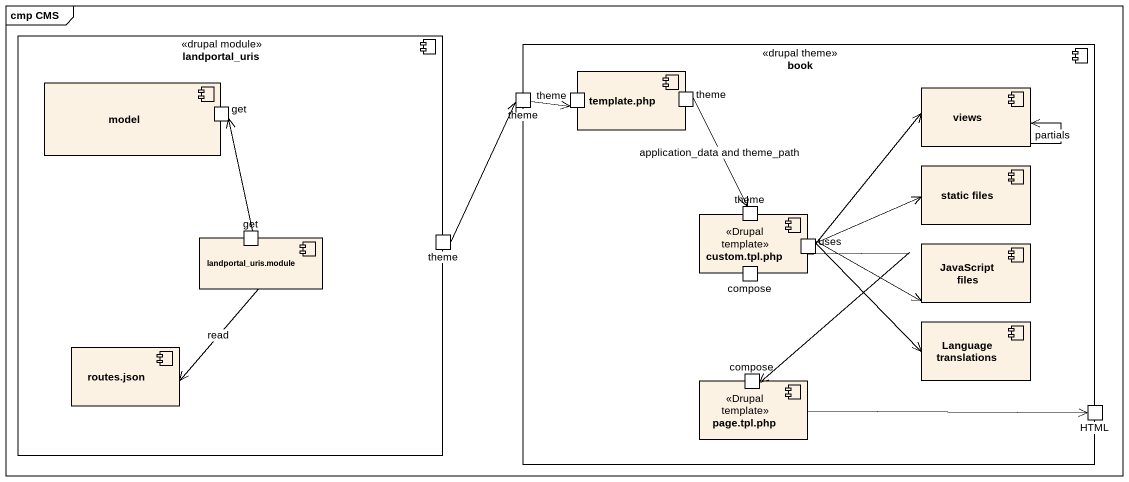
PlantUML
@startuml
mainframe cmp CMS
component landportal_uris <<drupal module>> {
  component model {
    port get
  }
  component "landportal_uris.module" as landportal_uris_module {
    port "get" as get_2
  }
  port "theme" as theme_4
  component "routes.json" as routes_json
}
component book <<drupal theme>> {
  port theme
  component "template.php" as template_php {
    port "theme" as theme_2
    port "theme" as theme_3
  }
  component views
  component "static files" as static_files
  component "custom.tpl.php" as custom_tpl_php <<Drupal template>> {
    port "theme" as theme_5
    port uses
    port compose
  }
  component "JavaScript files" as JavaScript_files
  component "Language translations" as Language_translations
  component "page.tpl.php" as page_tpl_php <<Drupal template>> {
    port "compose" as compose_2
  }
  port HTML
}
theme -right-> theme_2
theme_3 --> theme_5 : application_data and theme_path
views --> views : partials
landportal_uris_module --> routes_json : read
get_2 -up-> get
theme_4 -up-> theme
uses -up-> views
uses -right-> static_files
uses -right-> JavaScript_files
uses --> Language_translations
compose --> compose_2
page_tpl_php -right-> HTML
@enduml
